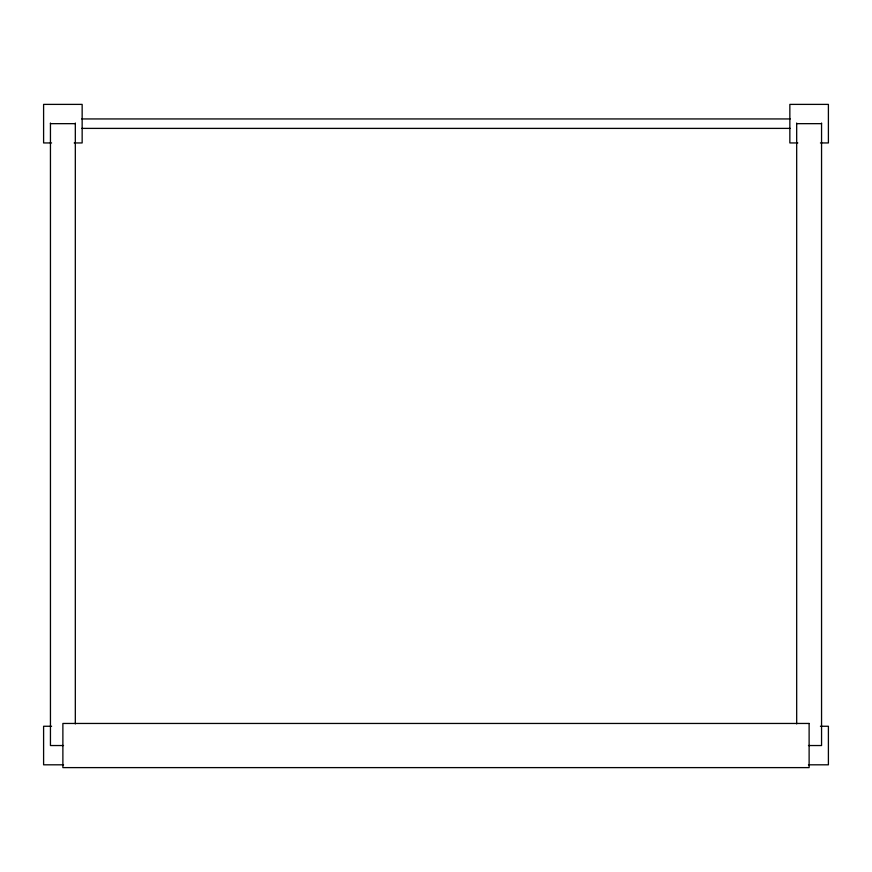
<?xml version="1.0" encoding="UTF-8"?>
<svg xmlns="http://www.w3.org/2000/svg" width="872" height="872" viewBox="0 0 872 872"><rect width="100%" height="100%" fill="white"/><g stroke="black" fill="none" stroke-linecap="round" stroke-linejoin="round"><path stroke-width="1.31" d="M81.826 118.941L790.174 118.941M50.445 123.661L75.319 123.661M796.681 123.661L821.555 123.661M81.826 128.391L790.174 128.391M51.579 142.943L43.6 142.943L43.6 104.389L82.153 104.389L82.153 142.943L74.175 142.943M797.826 142.943L789.847 142.943L789.847 104.389L828.4 104.389L828.4 142.943L820.421 142.943M51.579 726.256L43.6 726.256L43.6 764.809L63.547 764.809M820.421 726.256L828.4 726.256L828.4 764.809L808.453 764.809M63.536 745.538L50.445 745.538L50.445 123.028M808.464 745.538L821.555 745.538L821.555 123.028M796.681 123.028L796.681 723.923M75.319 123.028L75.319 723.923M809.118 723.455L62.882 723.455L62.882 767.611L809.118 767.611L809.118 723.455"/></g></svg>
